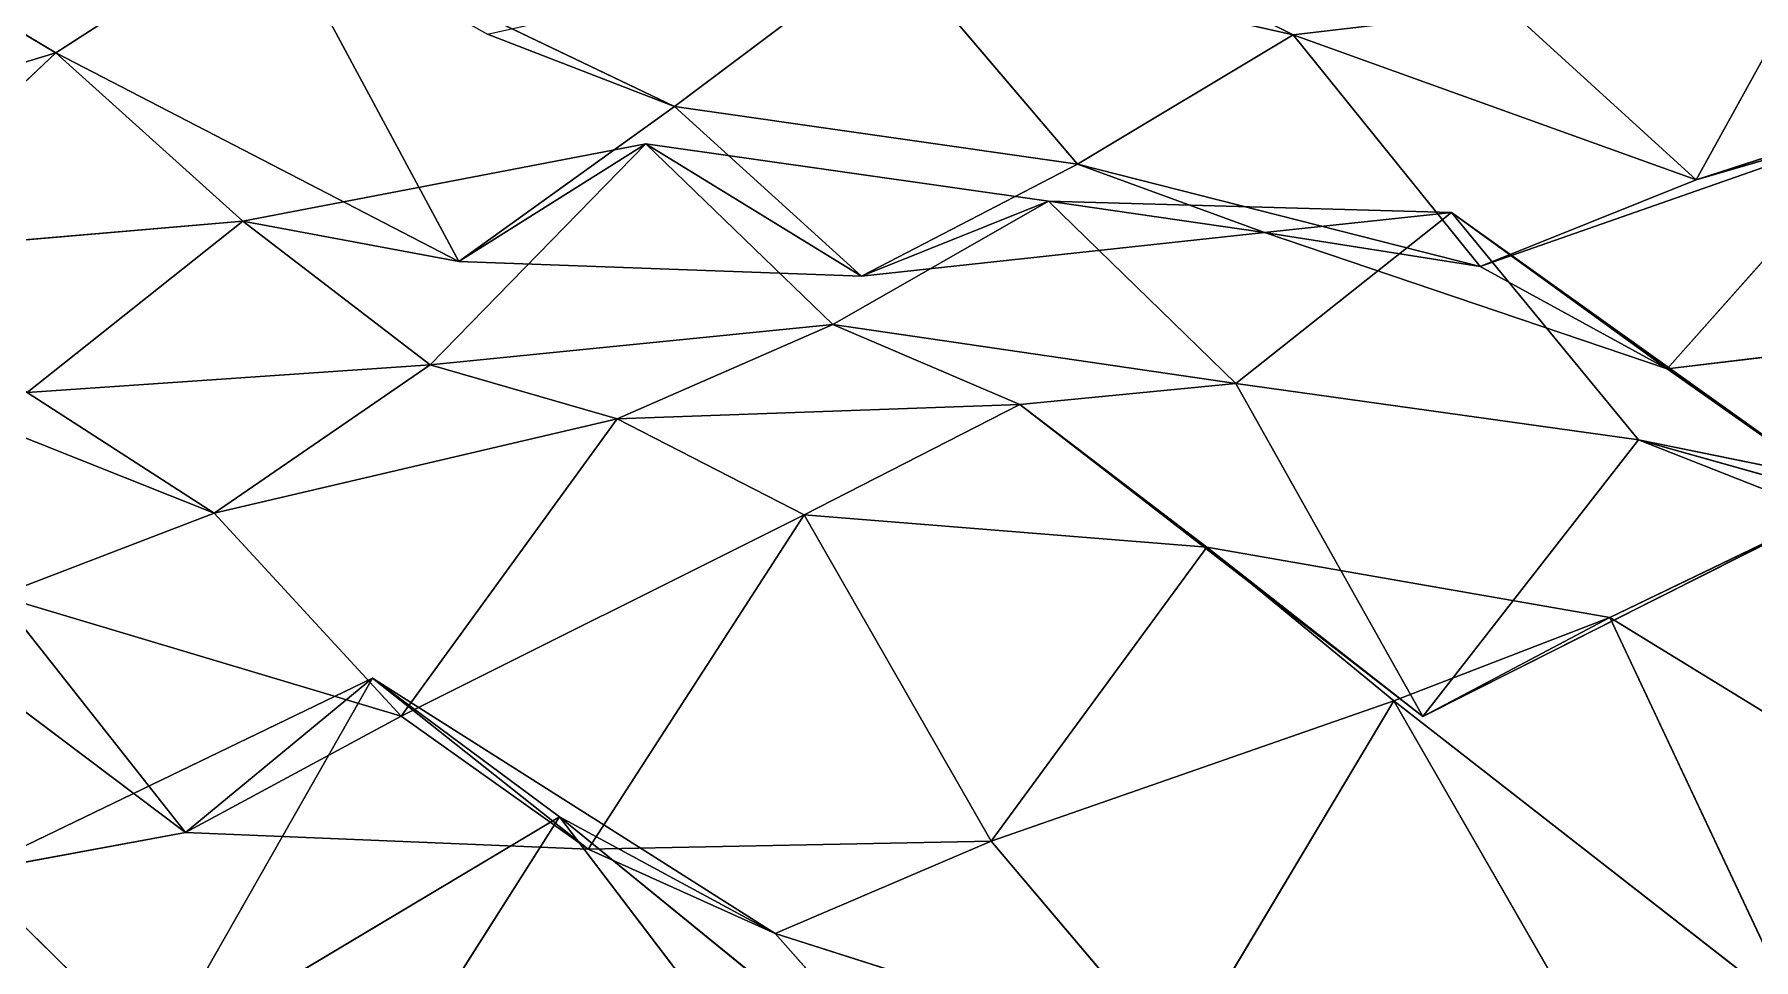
# Model space of a CAD drawing. Header units: metres. Extents: x -3703 to 431, y -1555 to 134.
# Drawn here: x -2841.1 to -2734.3, y -1264.3 to -1206.8 of the extents above; entities that cross this region are included whole.
import ezdxf

# ---------------------------------------------------------------- set-up
doc = ezdxf.new("R2010")
doc.units = ezdxf.units.M

msp = doc.modelspace()

# ---------------------------------------------------------------- linework, layer by layer
for p, q in [((-2724.4253, -1191.5142, -6288.4854), (-2737.8418, -1215.8075, -6310.5493)), ((-2737.8418, -1215.8075, -6310.5493), (-2724.4253, -1191.5142, -6288.4854)), ((-2826.3904, -1199.2506, -6303.253), (-2839.8066, -1207.9146, -6328.811)), ((-2839.8066, -1207.9146, -6328.811), (-2826.3904, -1199.2506, -6303.253)), ((-2801.3464, -1211.2655, -6313.3975), (-2826.3904, -1199.2506, -6303.253)), ((-2826.3904, -1199.2506, -6303.253), (-2814.7627, -1220.8912, -6338.7407)), ((-2814.7627, -1220.8912, -6338.7407), (-2826.3904, -1199.2506, -6303.253)), ((-2826.3904, -1199.2506, -6303.253), (-2801.3464, -1211.2655, -6313.3975)), ((-2851.4343, -1200.9857, -6290.0337), (-2839.8066, -1207.9146, -6328.811)), ((-2839.8066, -1207.9146, -6328.811), (-2851.4343, -1200.9857, -6290.0337)), ((-2787.93, -1201.1531, -6288.1636), (-2801.3464, -1211.2655, -6313.3975)), ((-2801.3464, -1211.2655, -6313.3975), (-2787.93, -1201.1531, -6288.1636)), ((-2762.886, -1206.7908, -6299.734), (-2787.93, -1201.1531, -6288.1636)), ((-2787.93, -1201.1531, -6288.1636), (-2776.3025, -1214.8511, -6325.4272)), ((-2776.3025, -1214.8511, -6325.4272), (-2787.93, -1201.1531, -6288.1636)), ((-2787.93, -1201.1531, -6288.1636), (-2762.886, -1206.7908, -6299.734)), ((-2774.5134, -1200.9949, -6260.703), (-2762.886, -1206.7908, -6299.734)), ((-2762.886, -1206.7908, -6299.734), (-2774.5134, -1200.9949, -6260.703)), ((-2749.4695, -1205.2148, -6272.591), (-2762.886, -1206.7908, -6299.734)), ((-2762.886, -1206.7908, -6299.734), (-2749.4695, -1205.2148, -6272.591)), ((-2749.4695, -1205.2148, -6272.591), (-2737.8418, -1215.8075, -6310.5493)), ((-2737.8418, -1215.8075, -6310.5493), (-2749.4695, -1205.2148, -6272.591)), ((-2812.9739, -1206.7502, -6274.0806), (-2801.3464, -1211.2655, -6313.3975)), ((-2801.3464, -1211.2655, -6313.3975), (-2812.9739, -1206.7502, -6274.0806)), ((-2762.886, -1206.7908, -6299.734), (-2776.3025, -1214.8511, -6325.4272)), ((-2776.3025, -1214.8511, -6325.4272), (-2762.886, -1206.7908, -6299.734)), ((-2737.8418, -1215.8075, -6310.5493), (-2762.886, -1206.7908, -6299.734)), ((-2762.886, -1206.7908, -6299.734), (-2751.2583, -1221.2117, -6336.836)), ((-2751.2583, -1221.2117, -6336.836), (-2762.886, -1206.7908, -6299.734)), ((-2762.886, -1206.7908, -6299.734), (-2737.8418, -1215.8075, -6310.5493)), ((-2712.7979, -1207.7513, -6325.1816), (-2737.8418, -1215.8075, -6310.5493)), ((-2737.8418, -1215.8075, -6310.5493), (-2712.7979, -1207.7513, -6325.1816)), ((-2839.8066, -1207.9146, -6328.811), (-2864.8506, -1215.4758, -6314.289)), ((-2864.8506, -1215.4758, -6314.289), (-2839.8066, -1207.9146, -6328.811)), ((-2839.8066, -1207.9146, -6328.811), (-2853.2231, -1220.5428, -6353.4824)), ((-2853.2231, -1220.5428, -6353.4824), (-2839.8066, -1207.9146, -6328.811)), ((-2814.7627, -1220.8912, -6338.7407), (-2839.8066, -1207.9146, -6328.811)), ((-2839.8066, -1207.9146, -6328.811), (-2828.1792, -1218.3805, -6366.7974)), ((-2828.1792, -1218.3805, -6366.7974), (-2839.8066, -1207.9146, -6328.811)), ((-2839.8066, -1207.9146, -6328.811), (-2814.7627, -1220.8912, -6338.7407)), ((-2801.3464, -1211.2655, -6313.3975), (-2814.7627, -1220.8912, -6338.7407)), ((-2814.7627, -1220.8912, -6338.7407), (-2801.3464, -1211.2655, -6313.3975)), ((-2776.3025, -1214.8511, -6325.4272), (-2801.3464, -1211.2655, -6313.3975)), ((-2801.3464, -1211.2655, -6313.3975), (-2789.7185, -1221.812, -6351.3657)), ((-2789.7185, -1221.812, -6351.3657), (-2801.3464, -1211.2655, -6313.3975)), ((-2801.3464, -1211.2655, -6313.3975), (-2776.3025, -1214.8511, -6325.4272)), ((-2726.2144, -1212.4344, -6351.63), (-2751.2583, -1221.2117, -6336.836)), ((-2751.2583, -1221.2117, -6336.836), (-2726.2144, -1212.4344, -6351.63)), ((-2726.2144, -1212.4344, -6351.63), (-2739.6306, -1227.582, -6375.7383)), ((-2739.6306, -1227.582, -6375.7383), (-2726.2144, -1212.4344, -6351.63)), ((-2737.8418, -1215.8075, -6310.5493), (-2726.2144, -1212.4344, -6351.63)), ((-2726.2144, -1212.4344, -6351.63), (-2737.8418, -1215.8075, -6310.5493)), ((-2803.135, -1213.5723, -6380.7036), (-2828.1792, -1218.3805, -6366.7974)), ((-2828.1792, -1218.3805, -6366.7974), (-2803.135, -1213.5723, -6380.7036)), ((-2803.135, -1213.5723, -6380.7036), (-2816.5515, -1227.3285, -6405.123)), ((-2816.5515, -1227.3285, -6405.123), (-2803.135, -1213.5723, -6380.7036)), ((-2814.7627, -1220.8912, -6338.7407), (-2803.135, -1213.5723, -6380.7036)), ((-2803.135, -1213.5723, -6380.7036), (-2814.7627, -1220.8912, -6338.7407)), ((-2789.7185, -1221.812, -6351.3657), (-2803.135, -1213.5723, -6380.7036)), ((-2778.091, -1217.144, -6392.7363), (-2803.135, -1213.5723, -6380.7036)), ((-2803.135, -1213.5723, -6380.7036), (-2789.7185, -1221.812, -6351.3657)), ((-2803.135, -1213.5723, -6380.7036), (-2791.5073, -1224.8112, -6418.517)), ((-2791.5073, -1224.8112, -6418.517), (-2803.135, -1213.5723, -6380.7036)), ((-2803.135, -1213.5723, -6380.7036), (-2778.091, -1217.144, -6392.7363)), ((-2776.3025, -1214.8511, -6325.4272), (-2789.7185, -1221.812, -6351.3657)), ((-2789.7185, -1221.812, -6351.3657), (-2776.3025, -1214.8511, -6325.4272)), ((-2751.2583, -1221.2117, -6336.836), (-2776.3025, -1214.8511, -6325.4272)), ((-2776.3025, -1214.8511, -6325.4272), (-2764.6746, -1219.1006, -6364.803)), ((-2764.6746, -1219.1006, -6364.803), (-2776.3025, -1214.8511, -6325.4272)), ((-2776.3025, -1214.8511, -6325.4272), (-2751.2583, -1221.2117, -6336.836)), ((-2737.8418, -1215.8075, -6310.5493), (-2751.2583, -1221.2117, -6336.836)), ((-2751.2583, -1221.2117, -6336.836), (-2737.8418, -1215.8075, -6310.5493)), ((-2778.091, -1217.144, -6392.7363), (-2791.5073, -1224.8112, -6418.517)), ((-2791.5073, -1224.8112, -6418.517), (-2778.091, -1217.144, -6392.7363)), ((-2789.7185, -1221.812, -6351.3657), (-2778.091, -1217.144, -6392.7363)), ((-2778.091, -1217.144, -6392.7363), (-2789.7185, -1221.812, -6351.3657)), ((-2764.6746, -1219.1006, -6364.803), (-2778.091, -1217.144, -6392.7363)), ((-2753.047, -1217.8447, -6405.4106), (-2778.091, -1217.144, -6392.7363)), ((-2778.091, -1217.144, -6392.7363), (-2764.6746, -1219.1006, -6364.803)), ((-2778.091, -1217.144, -6392.7363), (-2766.4634, -1228.4742, -6430.5293)), ((-2766.4634, -1228.4742, -6430.5293), (-2778.091, -1217.144, -6392.7363)), ((-2778.091, -1217.144, -6392.7363), (-2753.047, -1217.8447, -6405.4106)), ((-2828.1792, -1218.3805, -6366.7974), (-2853.2231, -1220.5428, -6353.4824)), ((-2853.2231, -1220.5428, -6353.4824), (-2828.1792, -1218.3805, -6366.7974)), ((-2828.1792, -1218.3805, -6366.7974), (-2841.5955, -1229.041, -6391.909)), ((-2841.5955, -1229.041, -6391.909), (-2828.1792, -1218.3805, -6366.7974)), ((-2814.7627, -1220.8912, -6338.7407), (-2828.1792, -1218.3805, -6366.7974)), ((-2828.1792, -1218.3805, -6366.7974), (-2814.7627, -1220.8912, -6338.7407)), ((-2828.1792, -1218.3805, -6366.7974), (-2816.5515, -1227.3285, -6405.123)), ((-2816.5515, -1227.3285, -6405.123), (-2828.1792, -1218.3805, -6366.7974)), ((-2753.047, -1217.8447, -6405.4106), (-2766.4634, -1228.4742, -6430.5293)), ((-2766.4634, -1228.4742, -6430.5293), (-2753.047, -1217.8447, -6405.4106)), ((-2764.6746, -1219.1006, -6364.803), (-2753.047, -1217.8447, -6405.4106)), ((-2753.047, -1217.8447, -6405.4106), (-2764.6746, -1219.1006, -6364.803)), ((-2739.6306, -1227.582, -6375.7383), (-2753.047, -1217.8447, -6405.4106)), ((-2728.0032, -1235.7616, -6414.236), (-2753.047, -1217.8447, -6405.4106)), ((-2753.047, -1217.8447, -6405.4106), (-2739.6306, -1227.582, -6375.7383)), ((-2753.047, -1217.8447, -6405.4106), (-2741.4194, -1231.9885, -6442.5747)), ((-2741.4194, -1231.9885, -6442.5747), (-2753.047, -1217.8447, -6405.4106)), ((-2753.047, -1217.8447, -6405.4106), (-2728.0032, -1235.7616, -6414.236)), ((-2764.6746, -1219.1006, -6364.803), (-2789.7185, -1221.812, -6351.3657)), ((-2789.7185, -1221.812, -6351.3657), (-2764.6746, -1219.1006, -6364.803)), ((-2751.2583, -1221.2117, -6336.836), (-2764.6746, -1219.1006, -6364.803)), ((-2739.6306, -1227.582, -6375.7383), (-2764.6746, -1219.1006, -6364.803)), ((-2764.6746, -1219.1006, -6364.803), (-2751.2583, -1221.2117, -6336.836)), ((-2764.6746, -1219.1006, -6364.803), (-2739.6306, -1227.582, -6375.7383)), ((-2789.7185, -1221.812, -6351.3657), (-2814.7627, -1220.8912, -6338.7407)), ((-2814.7627, -1220.8912, -6338.7407), (-2789.7185, -1221.812, -6351.3657)), ((-2751.2583, -1221.2117, -6336.836), (-2739.6306, -1227.582, -6375.7383)), ((-2739.6306, -1227.582, -6375.7383), (-2751.2583, -1221.2117, -6336.836)), ((-2791.5073, -1224.8112, -6418.517), (-2816.5515, -1227.3285, -6405.123)), ((-2816.5515, -1227.3285, -6405.123), (-2791.5073, -1224.8112, -6418.517)), ((-2791.5073, -1224.8112, -6418.517), (-2804.9238, -1230.6741, -6444.702)), ((-2804.9238, -1230.6741, -6444.702), (-2791.5073, -1224.8112, -6418.517)), ((-2766.4634, -1228.4742, -6430.5293), (-2791.5073, -1224.8112, -6418.517)), ((-2791.5073, -1224.8112, -6418.517), (-2779.88, -1229.7919, -6457.7305)), ((-2779.88, -1229.7919, -6457.7305), (-2791.5073, -1224.8112, -6418.517)), ((-2791.5073, -1224.8112, -6418.517), (-2766.4634, -1228.4742, -6430.5293)), ((-2714.5867, -1224.5492, -6389.2476), (-2739.6306, -1227.582, -6375.7383)), ((-2739.6306, -1227.582, -6375.7383), (-2714.5867, -1224.5492, -6389.2476)), ((-2829.968, -1236.5558, -6430.5557), (-2855.012, -1226.5693, -6419.9575)), ((-2855.012, -1226.5693, -6419.9575), (-2829.968, -1236.5558, -6430.5557)), ((-2816.5515, -1227.3285, -6405.123), (-2841.5955, -1229.041, -6391.909)), ((-2841.5955, -1229.041, -6391.909), (-2816.5515, -1227.3285, -6405.123)), ((-2816.5515, -1227.3285, -6405.123), (-2829.968, -1236.5558, -6430.5557)), ((-2829.968, -1236.5558, -6430.5557), (-2816.5515, -1227.3285, -6405.123)), ((-2816.5515, -1227.3285, -6405.123), (-2804.9238, -1230.6741, -6444.702)), ((-2804.9238, -1230.6741, -6444.702), (-2816.5515, -1227.3285, -6405.123)), ((-2739.6306, -1227.582, -6375.7383), (-2728.0032, -1235.7616, -6414.236)), ((-2728.0032, -1235.7616, -6414.236), (-2739.6306, -1227.582, -6375.7383)), ((-2841.5955, -1229.041, -6391.909), (-2829.968, -1236.5558, -6430.5557)), ((-2829.968, -1236.5558, -6430.5557), (-2841.5955, -1229.041, -6391.909)), ((-2766.4634, -1228.4742, -6430.5293), (-2779.88, -1229.7919, -6457.7305)), ((-2779.88, -1229.7919, -6457.7305), (-2766.4634, -1228.4742, -6430.5293)), ((-2741.4194, -1231.9885, -6442.5747), (-2766.4634, -1228.4742, -6430.5293)), ((-2766.4634, -1228.4742, -6430.5293), (-2754.836, -1249.1951, -6466.223)), ((-2754.836, -1249.1951, -6466.223), (-2766.4634, -1228.4742, -6430.5293)), ((-2766.4634, -1228.4742, -6430.5293), (-2741.4194, -1231.9885, -6442.5747)), ((-2779.88, -1229.7919, -6457.7305), (-2804.9238, -1230.6741, -6444.702)), ((-2804.9238, -1230.6741, -6444.702), (-2779.88, -1229.7919, -6457.7305)), ((-2779.88, -1229.7919, -6457.7305), (-2793.2964, -1236.6577, -6483.6904)), ((-2793.2964, -1236.6577, -6483.6904), (-2779.88, -1229.7919, -6457.7305)), ((-2754.836, -1249.1951, -6466.223), (-2779.88, -1229.7919, -6457.7305)), ((-2779.88, -1229.7919, -6457.7305), (-2768.2524, -1238.6721, -6496.0713)), ((-2768.2524, -1238.6721, -6496.0713), (-2779.88, -1229.7919, -6457.7305)), ((-2779.88, -1229.7919, -6457.7305), (-2754.836, -1249.1951, -6466.223)), ((-2804.9238, -1230.6741, -6444.702), (-2829.968, -1236.5558, -6430.5557)), ((-2829.968, -1236.5558, -6430.5557), (-2804.9238, -1230.6741, -6444.702)), ((-2804.9238, -1230.6741, -6444.702), (-2818.3403, -1249.1769, -6468.06)), ((-2818.3403, -1249.1769, -6468.06), (-2804.9238, -1230.6741, -6444.702)), ((-2804.9238, -1230.6741, -6444.702), (-2793.2964, -1236.6577, -6483.6904)), ((-2793.2964, -1236.6577, -6483.6904), (-2804.9238, -1230.6741, -6444.702)), ((-2741.4194, -1231.9885, -6442.5747), (-2754.836, -1249.1951, -6466.223)), ((-2754.836, -1249.1951, -6466.223), (-2741.4194, -1231.9885, -6442.5747)), ((-2728.0032, -1235.7616, -6414.236), (-2741.4194, -1231.9885, -6442.5747)), ((-2716.3755, -1237.1042, -6454.262), (-2741.4194, -1231.9885, -6442.5747)), ((-2741.4194, -1231.9885, -6442.5747), (-2728.0032, -1235.7616, -6414.236)), ((-2741.4194, -1231.9885, -6442.5747), (-2729.792, -1236.5719, -6481.877)), ((-2729.792, -1236.5719, -6481.877), (-2741.4194, -1231.9885, -6442.5747)), ((-2741.4194, -1231.9885, -6442.5747), (-2716.3755, -1237.1042, -6454.262)), ((-2829.968, -1236.5558, -6430.5557), (-2843.3845, -1241.692, -6456.9023)), ((-2843.3845, -1241.692, -6456.9023), (-2829.968, -1236.5558, -6430.5557)), ((-2829.968, -1236.5558, -6430.5557), (-2818.3403, -1249.1769, -6468.06)), ((-2818.3403, -1249.1769, -6468.06), (-2829.968, -1236.5558, -6430.5557)), ((-2729.792, -1236.5719, -6481.877), (-2754.836, -1249.1951, -6466.223)), ((-2754.836, -1249.1951, -6466.223), (-2729.792, -1236.5719, -6481.877)), ((-2729.792, -1236.5719, -6481.877), (-2743.2085, -1243.0353, -6507.927)), ((-2743.2085, -1243.0353, -6507.927), (-2729.792, -1236.5719, -6481.877)), ((-2831.7566, -1256.4023, -6493.94), (-2856.8005, -1237.5419, -6485.3257)), ((-2856.8005, -1237.5419, -6485.3257), (-2831.7566, -1256.4023, -6493.94)), ((-2793.2964, -1236.6577, -6483.6904), (-2818.3403, -1249.1769, -6468.06)), ((-2818.3403, -1249.1769, -6468.06), (-2793.2964, -1236.6577, -6483.6904)), ((-2793.2964, -1236.6577, -6483.6904), (-2806.7126, -1257.4551, -6506.5356)), ((-2806.7126, -1257.4551, -6506.5356), (-2793.2964, -1236.6577, -6483.6904)), ((-2768.2524, -1238.6721, -6496.0713), (-2793.2964, -1236.6577, -6483.6904)), ((-2793.2964, -1236.6577, -6483.6904), (-2781.6687, -1256.9564, -6519.478)), ((-2781.6687, -1256.9564, -6519.478), (-2793.2964, -1236.6577, -6483.6904)), ((-2793.2964, -1236.6577, -6483.6904), (-2768.2524, -1238.6721, -6496.0713)), ((-2768.2524, -1238.6721, -6496.0713), (-2781.6687, -1256.9564, -6519.478)), ((-2781.6687, -1256.9564, -6519.478), (-2768.2524, -1238.6721, -6496.0713)), ((-2754.836, -1249.1951, -6466.223), (-2768.2524, -1238.6721, -6496.0713)), ((-2743.2085, -1243.0353, -6507.927), (-2768.2524, -1238.6721, -6496.0713)), ((-2768.2524, -1238.6721, -6496.0713), (-2754.836, -1249.1951, -6466.223)), ((-2768.2524, -1238.6721, -6496.0713), (-2756.6248, -1248.2195, -6534.263)), ((-2756.6248, -1248.2195, -6534.263), (-2768.2524, -1238.6721, -6496.0713)), ((-2768.2524, -1238.6721, -6496.0713), (-2743.2085, -1243.0353, -6507.927)), ((-2818.3403, -1249.1769, -6468.06), (-2843.3845, -1241.692, -6456.9023)), ((-2843.3845, -1241.692, -6456.9023), (-2831.7566, -1256.4023, -6493.94)), ((-2831.7566, -1256.4023, -6493.94), (-2843.3845, -1241.692, -6456.9023)), ((-2843.3845, -1241.692, -6456.9023), (-2818.3403, -1249.1769, -6468.06)), ((-2743.2085, -1243.0353, -6507.927), (-2756.6248, -1248.2195, -6534.263)), ((-2756.6248, -1248.2195, -6534.263), (-2743.2085, -1243.0353, -6507.927)), ((-2754.836, -1249.1951, -6466.223), (-2743.2085, -1243.0353, -6507.927)), ((-2743.2085, -1243.0353, -6507.927), (-2754.836, -1249.1951, -6466.223)), ((-2718.1646, -1258.4031, -6517.322), (-2743.2085, -1243.0353, -6507.927)), ((-2743.2085, -1243.0353, -6507.927), (-2731.5808, -1267.7461, -6542.728)), ((-2731.5808, -1267.7461, -6542.728), (-2743.2085, -1243.0353, -6507.927)), ((-2743.2085, -1243.0353, -6507.927), (-2718.1646, -1258.4031, -6517.322)), ((-2820.1292, -1246.8057, -6536.412), (-2845.173, -1258.8928, -6520.8784)), ((-2845.173, -1258.8928, -6520.8784), (-2820.1292, -1246.8057, -6536.412)), ((-2820.1292, -1246.8057, -6536.412), (-2833.5454, -1270.3839, -6558.6357)), ((-2833.5454, -1270.3839, -6558.6357), (-2820.1292, -1246.8057, -6536.412)), ((-2831.7566, -1256.4023, -6493.94), (-2820.1292, -1246.8057, -6536.412)), ((-2820.1292, -1246.8057, -6536.412), (-2831.7566, -1256.4023, -6493.94)), ((-2806.7126, -1257.4551, -6506.5356), (-2820.1292, -1246.8057, -6536.412)), ((-2795.0852, -1262.6846, -6545.693), (-2820.1292, -1246.8057, -6536.412)), ((-2820.1292, -1246.8057, -6536.412), (-2806.7126, -1257.4551, -6506.5356)), ((-2820.1292, -1246.8057, -6536.412), (-2808.5015, -1255.4285, -6574.811)), ((-2808.5015, -1255.4285, -6574.811), (-2820.1292, -1246.8057, -6536.412)), ((-2820.1292, -1246.8057, -6536.412), (-2795.0852, -1262.6846, -6545.693)), ((-2756.6248, -1248.2195, -6534.263), (-2781.6687, -1256.9564, -6519.478)), ((-2781.6687, -1256.9564, -6519.478), (-2756.6248, -1248.2195, -6534.263)), ((-2756.6248, -1248.2195, -6534.263), (-2770.0413, -1270.6791, -6556.7363)), ((-2770.0413, -1270.6791, -6556.7363), (-2756.6248, -1248.2195, -6534.263)), ((-2731.5808, -1267.7461, -6542.728), (-2756.6248, -1248.2195, -6534.263)), ((-2756.6248, -1248.2195, -6534.263), (-2744.9973, -1268.4214, -6570.0723)), ((-2744.9973, -1268.4214, -6570.0723), (-2756.6248, -1248.2195, -6534.263)), ((-2756.6248, -1248.2195, -6534.263), (-2731.5808, -1267.7461, -6542.728)), ((-2818.3403, -1249.1769, -6468.06), (-2831.7566, -1256.4023, -6493.94)), ((-2831.7566, -1256.4023, -6493.94), (-2818.3403, -1249.1769, -6468.06)), ((-2818.3403, -1249.1769, -6468.06), (-2806.7126, -1257.4551, -6506.5356)), ((-2806.7126, -1257.4551, -6506.5356), (-2818.3403, -1249.1769, -6468.06)), ((-2808.5015, -1255.4285, -6574.811), (-2833.5454, -1270.3839, -6558.6357)), ((-2833.5454, -1270.3839, -6558.6357), (-2808.5015, -1255.4285, -6574.811)), ((-2808.5015, -1255.4285, -6574.811), (-2821.918, -1276.571, -6597.5786)), ((-2821.918, -1276.571, -6597.5786), (-2808.5015, -1255.4285, -6574.811)), ((-2795.0852, -1262.6846, -6545.693), (-2808.5015, -1255.4285, -6574.811)), ((-2783.4575, -1275.8444, -6583.077), (-2808.5015, -1255.4285, -6574.811)), ((-2808.5015, -1255.4285, -6574.811), (-2795.0852, -1262.6846, -6545.693)), ((-2808.5015, -1255.4285, -6574.811), (-2796.874, -1270.7253, -6611.7173)), ((-2796.874, -1270.7253, -6611.7173), (-2808.5015, -1255.4285, -6574.811)), ((-2808.5015, -1255.4285, -6574.811), (-2783.4575, -1275.8444, -6583.077)), ((-2831.7566, -1256.4023, -6493.94), (-2845.173, -1258.8928, -6520.8784)), ((-2845.173, -1258.8928, -6520.8784), (-2831.7566, -1256.4023, -6493.94)), ((-2806.7126, -1257.4551, -6506.5356), (-2831.7566, -1256.4023, -6493.94)), ((-2831.7566, -1256.4023, -6493.94), (-2806.7126, -1257.4551, -6506.5356)), ((-2781.6687, -1256.9564, -6519.478), (-2806.7126, -1257.4551, -6506.5356)), ((-2806.7126, -1257.4551, -6506.5356), (-2781.6687, -1256.9564, -6519.478)), ((-2781.6687, -1256.9564, -6519.478), (-2795.0852, -1262.6846, -6545.693)), ((-2795.0852, -1262.6846, -6545.693), (-2781.6687, -1256.9564, -6519.478)), ((-2781.6687, -1256.9564, -6519.478), (-2770.0413, -1270.6791, -6556.7363)), ((-2770.0413, -1270.6791, -6556.7363), (-2781.6687, -1256.9564, -6519.478)), ((-2806.7126, -1257.4551, -6506.5356), (-2795.0852, -1262.6846, -6545.693)), ((-2795.0852, -1262.6846, -6545.693), (-2806.7126, -1257.4551, -6506.5356)), ((-2845.173, -1258.8928, -6520.8784), (-2833.5454, -1270.3839, -6558.6357)), ((-2833.5454, -1270.3839, -6558.6357), (-2845.173, -1258.8928, -6520.8784)), ((-2770.0413, -1270.6791, -6556.7363), (-2795.0852, -1262.6846, -6545.693)), ((-2795.0852, -1262.6846, -6545.693), (-2783.4575, -1275.8444, -6583.077)), ((-2783.4575, -1275.8444, -6583.077), (-2795.0852, -1262.6846, -6545.693)), ((-2795.0852, -1262.6846, -6545.693), (-2770.0413, -1270.6791, -6556.7363))]:
    msp.add_line(p, q)
for points in [[(-2737.8418, -1215.8075, -6310.5493), (-2749.4695, -1205.2148, -6272.591), (-2724.4253, -1191.5142, -6288.4854), (-2724.4253, -1191.514, -6288.4854)], [(-2724.4253, -1191.5142, -6288.4854), (-2712.7979, -1207.7513, -6325.1816), (-2737.8418, -1215.8075, -6310.5493), (-2737.8418, -1215.8074, -6310.5493)], [(-2839.8066, -1207.9146, -6328.811), (-2851.4343, -1200.9857, -6290.0337), (-2826.3904, -1199.2506, -6303.253), (-2826.3904, -1199.2505, -6303.253)], [(-2826.3904, -1199.2506, -6303.253), (-2814.7627, -1220.8912, -6338.7407), (-2839.8066, -1207.9146, -6328.811), (-2839.8066, -1207.9144, -6328.811)], [(-2812.9739, -1206.7502, -6274.0806), (-2801.3464, -1211.2655, -6313.3975), (-2826.3904, -1199.2506, -6303.253), (-2826.3904, -1199.2505, -6303.253)], [(-2814.7627, -1220.8912, -6338.7407), (-2826.3904, -1199.2506, -6303.253), (-2801.3464, -1211.2655, -6313.3975), (-2801.3464, -1211.2654, -6313.3975)], [(-2851.4343, -1200.9857, -6290.0337), (-2839.8066, -1207.9146, -6328.811), (-2864.8506, -1215.4758, -6314.289), (-2864.8506, -1215.4757, -6314.289)], [(-2801.3464, -1211.2655, -6313.3975), (-2812.9739, -1206.7502, -6274.0806), (-2787.93, -1201.1531, -6288.1636), (-2787.93, -1201.153, -6288.1636)], [(-2787.93, -1201.1531, -6288.1636), (-2776.3025, -1214.8511, -6325.4272), (-2801.3464, -1211.2655, -6313.3975), (-2801.3464, -1211.2654, -6313.3975)], [(-2774.5134, -1200.9949, -6260.703), (-2762.886, -1206.7908, -6299.734), (-2787.93, -1201.1531, -6288.1636), (-2787.93, -1201.153, -6288.1636)], [(-2776.3025, -1214.8511, -6325.4272), (-2787.93, -1201.1531, -6288.1636), (-2762.886, -1206.7908, -6299.734), (-2762.886, -1206.7906, -6299.734)], [(-2762.886, -1206.7908, -6299.734), (-2774.5134, -1200.9949, -6260.703), (-2749.4695, -1205.2148, -6272.591), (-2749.4695, -1205.2147, -6272.591)], [(-2749.4695, -1205.2148, -6272.591), (-2737.8418, -1215.8075, -6310.5493), (-2762.886, -1206.7908, -6299.734), (-2762.886, -1206.7906, -6299.734)], [(-2762.886, -1206.7908, -6299.734), (-2751.2583, -1221.2117, -6336.836), (-2776.3025, -1214.8511, -6325.4272), (-2776.3025, -1214.851, -6325.4272)], [(-2751.2583, -1221.2117, -6336.836), (-2762.886, -1206.7908, -6299.734), (-2737.8418, -1215.8075, -6310.5493), (-2737.8418, -1215.8074, -6310.5493)], [(-2726.2144, -1212.4344, -6351.63), (-2737.8418, -1215.8075, -6310.5493), (-2712.7979, -1207.7513, -6325.1816), (-2712.7979, -1207.7512, -6325.1816)], [(-2853.2231, -1220.5428, -6353.4824), (-2864.8506, -1215.4758, -6314.289), (-2839.8066, -1207.9146, -6328.811), (-2839.8066, -1207.9144, -6328.811)], [(-2839.8066, -1207.9146, -6328.811), (-2828.1792, -1218.3805, -6366.7974), (-2853.2231, -1220.5428, -6353.4824), (-2853.2231, -1220.5427, -6353.4824)], [(-2828.1792, -1218.3805, -6366.7974), (-2839.8066, -1207.9146, -6328.811), (-2814.7627, -1220.8912, -6338.7407), (-2814.7627, -1220.8911, -6338.7407)], [(-2801.3464, -1211.2655, -6313.3975), (-2789.7185, -1221.812, -6351.3657), (-2814.7627, -1220.8912, -6338.7407), (-2814.7627, -1220.8911, -6338.7407)], [(-2789.7185, -1221.812, -6351.3657), (-2801.3464, -1211.2655, -6313.3975), (-2776.3025, -1214.8511, -6325.4272), (-2776.3025, -1214.851, -6325.4272)], [(-2739.6306, -1227.582, -6375.7383), (-2751.2583, -1221.2117, -6336.836), (-2726.2144, -1212.4344, -6351.63), (-2726.2144, -1212.4343, -6351.63)], [(-2737.8418, -1215.8075, -6310.5493), (-2726.2144, -1212.4344, -6351.63), (-2751.2583, -1221.2117, -6336.836), (-2751.2583, -1221.2115, -6336.836)], [(-2726.2144, -1212.4344, -6351.63), (-2714.5867, -1224.5492, -6389.2476), (-2739.6306, -1227.582, -6375.7383), (-2739.6306, -1227.5819, -6375.7383)], [(-2816.5515, -1227.3285, -6405.123), (-2828.1792, -1218.3805, -6366.7974), (-2803.135, -1213.5723, -6380.7036), (-2803.135, -1213.5721, -6380.7036)], [(-2814.7627, -1220.8912, -6338.7407), (-2803.135, -1213.5723, -6380.7036), (-2828.1792, -1218.3805, -6366.7974), (-2828.1792, -1218.3804, -6366.7974)], [(-2803.135, -1213.5723, -6380.7036), (-2791.5073, -1224.8112, -6418.517), (-2816.5515, -1227.3285, -6405.123), (-2816.5515, -1227.3284, -6405.123)], [(-2803.135, -1213.5723, -6380.7036), (-2814.7627, -1220.8912, -6338.7407), (-2789.7185, -1221.812, -6351.3657), (-2789.7185, -1221.8119, -6351.3657)], [(-2789.7185, -1221.812, -6351.3657), (-2778.091, -1217.144, -6392.7363), (-2803.135, -1213.5723, -6380.7036), (-2803.135, -1213.5721, -6380.7036)], [(-2791.5073, -1224.8112, -6418.517), (-2803.135, -1213.5723, -6380.7036), (-2778.091, -1217.144, -6392.7363), (-2778.091, -1217.1439, -6392.7363)], [(-2776.3025, -1214.8511, -6325.4272), (-2764.6746, -1219.1006, -6364.803), (-2789.7185, -1221.812, -6351.3657), (-2789.7185, -1221.8119, -6351.3657)], [(-2764.6746, -1219.1006, -6364.803), (-2776.3025, -1214.8511, -6325.4272), (-2751.2583, -1221.2117, -6336.836), (-2751.2583, -1221.2115, -6336.836)], [(-2778.091, -1217.144, -6392.7363), (-2766.4634, -1228.4742, -6430.5293), (-2791.5073, -1224.8112, -6418.517), (-2791.5073, -1224.811, -6418.517)], [(-2778.091, -1217.144, -6392.7363), (-2789.7185, -1221.812, -6351.3657), (-2764.6746, -1219.1006, -6364.803), (-2764.6746, -1219.1005, -6364.803)], [(-2764.6746, -1219.1006, -6364.803), (-2753.047, -1217.8447, -6405.4106), (-2778.091, -1217.144, -6392.7363), (-2778.091, -1217.1439, -6392.7363)], [(-2766.4634, -1228.4742, -6430.5293), (-2778.091, -1217.144, -6392.7363), (-2753.047, -1217.8447, -6405.4106), (-2753.047, -1217.8446, -6405.4106)], [(-2841.5955, -1229.041, -6391.909), (-2853.2231, -1220.5428, -6353.4824), (-2828.1792, -1218.3805, -6366.7974), (-2828.1792, -1218.3804, -6366.7974)], [(-2828.1792, -1218.3805, -6366.7974), (-2816.5515, -1227.3285, -6405.123), (-2841.5955, -1229.041, -6391.909), (-2841.5955, -1229.0409, -6391.909)], [(-2753.047, -1217.8447, -6405.4106), (-2741.4194, -1231.9885, -6442.5747), (-2766.4634, -1228.4742, -6430.5293), (-2766.4634, -1228.4741, -6430.5293)], [(-2753.047, -1217.8447, -6405.4106), (-2764.6746, -1219.1006, -6364.803), (-2739.6306, -1227.582, -6375.7383), (-2739.6306, -1227.5819, -6375.7383)], [(-2739.6306, -1227.582, -6375.7383), (-2728.0032, -1235.7616, -6414.236), (-2753.047, -1217.8447, -6405.4106), (-2753.047, -1217.8446, -6405.4106)], [(-2741.4194, -1231.9885, -6442.5747), (-2753.047, -1217.8447, -6405.4106), (-2728.0032, -1235.7616, -6414.236), (-2728.0032, -1235.7615, -6414.236)], [(-2751.2583, -1221.2117, -6336.836), (-2739.6306, -1227.582, -6375.7383), (-2764.6746, -1219.1006, -6364.803), (-2764.6746, -1219.1005, -6364.803)], [(-2804.9238, -1230.6741, -6444.702), (-2816.5515, -1227.3285, -6405.123), (-2791.5073, -1224.8112, -6418.517), (-2791.5073, -1224.811, -6418.517)], [(-2791.5073, -1224.8112, -6418.517), (-2779.88, -1229.7919, -6457.7305), (-2804.9238, -1230.6741, -6444.702), (-2804.9238, -1230.674, -6444.702)], [(-2779.88, -1229.7919, -6457.7305), (-2791.5073, -1224.8112, -6418.517), (-2766.4634, -1228.4742, -6430.5293), (-2766.4634, -1228.4741, -6430.5293)], [(-2728.0032, -1235.7616, -6414.236), (-2739.6306, -1227.582, -6375.7383), (-2714.5867, -1224.5492, -6389.2476), (-2714.5867, -1224.5491, -6389.2476)], [(-2841.5955, -1229.041, -6391.909), (-2829.968, -1236.5558, -6430.5557), (-2855.012, -1226.5693, -6419.9575), (-2855.012, -1226.5692, -6419.9575)], [(-2843.3845, -1241.692, -6456.9023), (-2855.012, -1226.5693, -6419.9575), (-2829.968, -1236.5558, -6430.5557), (-2829.968, -1236.5557, -6430.5557)], [(-2829.968, -1236.5558, -6430.5557), (-2841.5955, -1229.041, -6391.909), (-2816.5515, -1227.3285, -6405.123), (-2816.5515, -1227.3284, -6405.123)], [(-2816.5515, -1227.3285, -6405.123), (-2804.9238, -1230.6741, -6444.702), (-2829.968, -1236.5558, -6430.5557), (-2829.968, -1236.5557, -6430.5557)], [(-2766.4634, -1228.4742, -6430.5293), (-2754.836, -1249.1951, -6466.223), (-2779.88, -1229.7919, -6457.7305), (-2779.88, -1229.7917, -6457.7305)], [(-2754.836, -1249.1951, -6466.223), (-2766.4634, -1228.4742, -6430.5293), (-2741.4194, -1231.9885, -6442.5747), (-2741.4194, -1231.9884, -6442.5747)], [(-2793.2964, -1236.6577, -6483.6904), (-2804.9238, -1230.6741, -6444.702), (-2779.88, -1229.7919, -6457.7305), (-2779.88, -1229.7917, -6457.7305)], [(-2779.88, -1229.7919, -6457.7305), (-2768.2524, -1238.6721, -6496.0713), (-2793.2964, -1236.6577, -6483.6904), (-2793.2964, -1236.6576, -6483.6904)], [(-2768.2524, -1238.6721, -6496.0713), (-2779.88, -1229.7919, -6457.7305), (-2754.836, -1249.1951, -6466.223), (-2754.836, -1249.195, -6466.223)], [(-2818.3403, -1249.1769, -6468.06), (-2829.968, -1236.5558, -6430.5557), (-2804.9238, -1230.6741, -6444.702), (-2804.9238, -1230.674, -6444.702)], [(-2804.9238, -1230.6741, -6444.702), (-2793.2964, -1236.6577, -6483.6904), (-2818.3403, -1249.1769, -6468.06), (-2818.3403, -1249.1768, -6468.06)], [(-2741.4194, -1231.9885, -6442.5747), (-2729.792, -1236.5719, -6481.877), (-2754.836, -1249.1951, -6466.223), (-2754.836, -1249.195, -6466.223)], [(-2728.0032, -1235.7616, -6414.236), (-2716.3755, -1237.1042, -6454.262), (-2741.4194, -1231.9885, -6442.5747), (-2741.4194, -1231.9884, -6442.5747)], [(-2729.792, -1236.5719, -6481.877), (-2741.4194, -1231.9885, -6442.5747), (-2716.3755, -1237.1042, -6454.262), (-2716.3755, -1237.1041, -6454.262)], [(-2829.968, -1236.5558, -6430.5557), (-2818.3403, -1249.1769, -6468.06), (-2843.3845, -1241.692, -6456.9023), (-2843.3845, -1241.6919, -6456.9023)], [(-2743.2085, -1243.0353, -6507.927), (-2754.836, -1249.1951, -6466.223), (-2729.792, -1236.5719, -6481.877), (-2729.792, -1236.5718, -6481.877)], [(-2729.792, -1236.5719, -6481.877), (-2718.1646, -1258.4031, -6517.322), (-2743.2085, -1243.0353, -6507.927), (-2743.2085, -1243.0352, -6507.927)], [(-2843.3845, -1241.692, -6456.9023), (-2831.7566, -1256.4023, -6493.94), (-2856.8005, -1237.5419, -6485.3257), (-2856.8005, -1237.5417, -6485.3257)], [(-2845.173, -1258.8928, -6520.8784), (-2856.8005, -1237.5419, -6485.3257), (-2831.7566, -1256.4023, -6493.94), (-2831.7566, -1256.4022, -6493.94)], [(-2806.7126, -1257.4551, -6506.5356), (-2818.3403, -1249.1769, -6468.06), (-2793.2964, -1236.6577, -6483.6904), (-2793.2964, -1236.6576, -6483.6904)], [(-2793.2964, -1236.6577, -6483.6904), (-2781.6687, -1256.9564, -6519.478), (-2806.7126, -1257.4551, -6506.5356), (-2806.7126, -1257.455, -6506.5356)], [(-2781.6687, -1256.9564, -6519.478), (-2793.2964, -1236.6577, -6483.6904), (-2768.2524, -1238.6721, -6496.0713), (-2768.2524, -1238.672, -6496.0713)], [(-2768.2524, -1238.6721, -6496.0713), (-2756.6248, -1248.2195, -6534.263), (-2781.6687, -1256.9564, -6519.478), (-2781.6687, -1256.9563, -6519.478)], [(-2754.836, -1249.1951, -6466.223), (-2743.2085, -1243.0353, -6507.927), (-2768.2524, -1238.6721, -6496.0713), (-2768.2524, -1238.672, -6496.0713)], [(-2756.6248, -1248.2195, -6534.263), (-2768.2524, -1238.6721, -6496.0713), (-2743.2085, -1243.0353, -6507.927), (-2743.2085, -1243.0352, -6507.927)], [(-2831.7566, -1256.4023, -6493.94), (-2843.3845, -1241.692, -6456.9023), (-2818.3403, -1249.1769, -6468.06), (-2818.3403, -1249.1768, -6468.06)], [(-2743.2085, -1243.0353, -6507.927), (-2731.5808, -1267.7461, -6542.728), (-2756.6248, -1248.2195, -6534.263), (-2756.6248, -1248.2194, -6534.263)], [(-2731.5808, -1267.7461, -6542.728), (-2743.2085, -1243.0353, -6507.927), (-2718.1646, -1258.4031, -6517.322), (-2718.1646, -1258.403, -6517.322)], [(-2833.5454, -1270.3839, -6558.6357), (-2845.173, -1258.8928, -6520.8784), (-2820.1292, -1246.8057, -6536.412), (-2820.1292, -1246.8055, -6536.412)], [(-2831.7566, -1256.4023, -6493.94), (-2820.1292, -1246.8057, -6536.412), (-2845.173, -1258.8928, -6520.8784), (-2845.173, -1258.8927, -6520.8784)], [(-2820.1292, -1246.8057, -6536.412), (-2808.5015, -1255.4285, -6574.811), (-2833.5454, -1270.3839, -6558.6357), (-2833.5454, -1270.3838, -6558.6357)], [(-2820.1292, -1246.8057, -6536.412), (-2831.7566, -1256.4023, -6493.94), (-2806.7126, -1257.4551, -6506.5356), (-2806.7126, -1257.455, -6506.5356)], [(-2806.7126, -1257.4551, -6506.5356), (-2795.0852, -1262.6846, -6545.693), (-2820.1292, -1246.8057, -6536.412), (-2820.1292, -1246.8055, -6536.412)], [(-2808.5015, -1255.4285, -6574.811), (-2820.1292, -1246.8057, -6536.412), (-2795.0852, -1262.6846, -6545.693), (-2795.0852, -1262.6844, -6545.693)], [(-2770.0413, -1270.6791, -6556.7363), (-2781.6687, -1256.9564, -6519.478), (-2756.6248, -1248.2195, -6534.263), (-2756.6248, -1248.2194, -6534.263)], [(-2756.6248, -1248.2195, -6534.263), (-2744.9973, -1268.4214, -6570.0723), (-2770.0413, -1270.6791, -6556.7363), (-2770.0413, -1270.679, -6556.7363)], [(-2744.9973, -1268.4214, -6570.0723), (-2756.6248, -1248.2195, -6534.263), (-2731.5808, -1267.7461, -6542.728), (-2731.5808, -1267.746, -6542.728)], [(-2818.3403, -1249.1769, -6468.06), (-2806.7126, -1257.4551, -6506.5356), (-2831.7566, -1256.4023, -6493.94), (-2831.7566, -1256.4022, -6493.94)], [(-2821.918, -1276.571, -6597.5786), (-2833.5454, -1270.3839, -6558.6357), (-2808.5015, -1255.4285, -6574.811), (-2808.5015, -1255.4283, -6574.811)], [(-2808.5015, -1255.4285, -6574.811), (-2796.874, -1270.7253, -6611.7173), (-2821.918, -1276.571, -6597.5786), (-2821.918, -1276.5709, -6597.5786)], [(-2795.0852, -1262.6846, -6545.693), (-2783.4575, -1275.8444, -6583.077), (-2808.5015, -1255.4285, -6574.811), (-2808.5015, -1255.4283, -6574.811)], [(-2796.874, -1270.7253, -6611.7173), (-2808.5015, -1255.4285, -6574.811), (-2783.4575, -1275.8444, -6583.077), (-2783.4575, -1275.8442, -6583.077)], [(-2795.0852, -1262.6846, -6545.693), (-2806.7126, -1257.4551, -6506.5356), (-2781.6687, -1256.9564, -6519.478), (-2781.6687, -1256.9563, -6519.478)], [(-2781.6687, -1256.9564, -6519.478), (-2770.0413, -1270.6791, -6556.7363), (-2795.0852, -1262.6846, -6545.693), (-2795.0852, -1262.6844, -6545.693)], [(-2845.173, -1258.8928, -6520.8784), (-2833.5454, -1270.3839, -6558.6357), (-2858.5894, -1266.2579, -6546.727), (-2858.5894, -1266.2578, -6546.727)], [(-2783.4575, -1275.8444, -6583.077), (-2795.0852, -1262.6846, -6545.693), (-2770.0413, -1270.6791, -6556.7363), (-2770.0413, -1270.679, -6556.7363)]]:
    msp.add_3dface(points)

doc.saveas('drawing.dxf')
